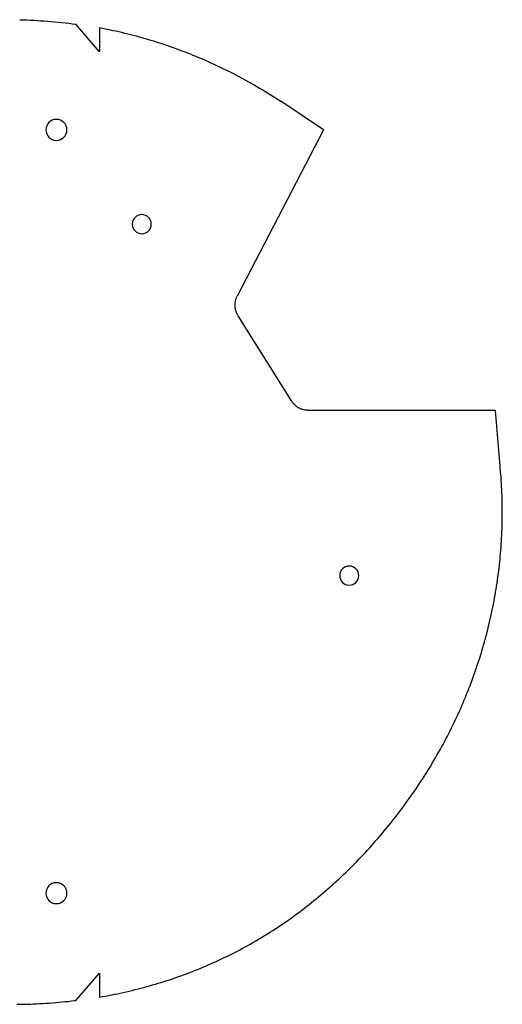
# Model space of a CAD drawing. Header units: millimetres. Extents: x -180 to 2481, y -290 to 1167.
# Drawn here: x 1730.5 to 1831.6, y 20 to 226.4 of the extents above; entities that cross this region are included whole.
import ezdxf

# ---------------------------------------------------------------- set-up
doc = ezdxf.new("R2010")
doc.units = ezdxf.units.MM

# ---------------------------------------------------------------- blocks, each defined once
blk = doc.blocks.new('Cargo Logo')
at = {"color": 7, "ltscale": 0.017178}
blk.add_line((-17.26589, 1.513967), (-16.57885, 1.504702), dxfattribs=at)
at = {"color": 7, "ltscale": 0.017129}
blk.add_line((-16.57885, 1.504702), (-15.89383, 1.491462), dxfattribs=at)
at = {"color": 7, "ltscale": 0.017081}
blk.add_line((-15.89383, 1.491462), (-15.210825, 1.474258), dxfattribs=at)
at = {"color": 7, "ltscale": 0.017033}
blk.add_line((-15.210825, 1.474258), (-14.529834, 1.453102), dxfattribs=at)
at = {"color": 7, "ltscale": 0.016986}
blk.add_line((-14.529834, 1.453102), (-13.850853, 1.428004), dxfattribs=at)
at = {"color": 7, "ltscale": 0.01694}
blk.add_line((-13.850853, 1.428004), (-13.17388, 1.398976), dxfattribs=at)
at = {"color": 7, "ltscale": 0.016894}
blk.add_line((-13.17388, 1.398976), (-12.498911, 1.366028), dxfattribs=at)
at = {"color": 7, "ltscale": 0.016849}
blk.add_line((-12.498911, 1.366028), (-11.825944, 1.329172), dxfattribs=at)
at = {"color": 7, "ltscale": 0.016805}
blk.add_line((-11.825944, 1.329172), (-11.154974, 1.288417), dxfattribs=at)
at = {"color": 7, "ltscale": 0.016762}
blk.add_line((-11.154974, 1.288417), (-10.485999, 1.243775), dxfattribs=at)
at = {"color": 7, "ltscale": 0.016719}
blk.add_line((-10.485999, 1.243775), (-9.819016, 1.195254), dxfattribs=at)
at = {"color": 7, "ltscale": 0.016676}
blk.add_line((-9.819016, 1.195254), (-9.154021, 1.142867), dxfattribs=at)
at = {"color": 7, "ltscale": 0.016635}
blk.add_line((-9.154021, 1.142867), (-8.491011, 1.086621), dxfattribs=at)
at = {"color": 7, "ltscale": 0.016594}
blk.add_line((-8.491011, 1.086621), (-7.829982, 1.026527), dxfattribs=at)
at = {"color": 7, "ltscale": 0.016554}
blk.add_line((-7.829982, 1.026527), (-7.170931, 0.962595), dxfattribs=at)
at = {"color": 7, "ltscale": 0.016514}
blk.add_line((-7.170931, 0.962595), (-6.513855, 0.894835), dxfattribs=at)
at = {"color": 7, "ltscale": 0.016475}
blk.add_line((-6.513855, 0.894835), (-5.858749, 0.823254), dxfattribs=at)
at = {"color": 7, "ltscale": 0.016437}
blk.add_line((-5.858749, 0.823254), (-5.205611, 0.747863), dxfattribs=at)
at = {"color": 7, "ltscale": 0.006478}
blk.add_line((-5.205611, 0.747863), (-4.948316, 0.717055), dxfattribs=at)
at = {"color": 7, "ltscale": 0.189028}
blk.add_line((-4.948316, 0.717055), (0, -5), dxfattribs=at)
at = {"color": 7, "ltscale": 0.125}
for p, q in [((0, -5), (0.000002, 0.000009)), ((0, -203.132942), (0, -198.132942))]:
    blk.add_line(p, q, dxfattribs=at)
at = {"color": 7, "ltscale": 0.015658}
blk.add_line((0.000002, 0.000009), (0.617231, -0.106394), dxfattribs=at)
at = {"color": 7, "ltscale": 0.016089}
blk.add_line((0.617231, -0.106394), (1.250763, -0.21961), dxfattribs=at)
at = {"color": 7, "ltscale": 0.016059}
blk.add_line((1.250763, -0.21961), (1.882375, -0.336547), dxfattribs=at)
at = {"color": 7, "ltscale": 0.016029}
blk.add_line((1.882375, -0.336547), (2.512062, -0.457198), dxfattribs=at)
at = {"color": 7, "ltscale": 0.015999}
blk.add_line((2.512062, -0.457198), (3.13983, -0.581554), dxfattribs=at)
at = {"color": 7, "ltscale": 0.01597}
blk.add_line((3.13983, -0.581554), (3.76568, -0.70961), dxfattribs=at)
at = {"color": 7, "ltscale": 0.015942}
blk.add_line((3.76568, -0.70961), (4.389616, -0.841358), dxfattribs=at)
at = {"color": 7, "ltscale": 0.015915}
blk.add_line((4.389616, -0.841358), (5.011642, -0.976792), dxfattribs=at)
at = {"color": 7, "ltscale": 0.015888}
blk.add_line((5.011642, -0.976792), (5.631761, -1.115906), dxfattribs=at)
at = {"color": 7, "ltscale": 0.015862}
for p, q in [((5.631761, -1.115906), (6.249975, -1.258693)), ((83.304973, -86.745267), (83.396646, -87.3731)), ((84.39273, -100.000688), (84.400632, -100.635131))]:
    blk.add_line(p, q, dxfattribs=at)
at = {"color": 7, "ltscale": 0.015837}
for p, q in [((6.249975, -1.258693), (6.866289, -1.405147)), ((83.986505, -92.408828), (84.042297, -93.039832)), ((84.141919, -94.302798), (84.185748, -94.934746))]:
    blk.add_line(p, q, dxfattribs=at)
at = {"color": 7, "ltscale": 0.015812}
blk.add_line((6.866289, -1.405147), (7.480706, -1.555264), dxfattribs=at)
at = {"color": 7, "ltscale": 0.015788}
for p, q in [((7.480706, -1.555264), (8.093228, -1.709036)), ((5.942358, -201.853995), (5.328769, -202.003495))]:
    blk.add_line(p, q, dxfattribs=at)
at = {"color": 7, "ltscale": 0.015765}
blk.add_line((8.093228, -1.709036), (8.703859, -1.866458), dxfattribs=at)
at = {"color": 7, "ltscale": 0.015742}
blk.add_line((8.703859, -1.866458), (9.312603, -2.027526), dxfattribs=at)
at = {"color": 7, "ltscale": 0.01572}
blk.add_line((9.312603, -2.027526), (9.919462, -2.192233), dxfattribs=at)
at = {"color": 7, "ltscale": 0.015699}
blk.add_line((9.919462, -2.192233), (10.52444, -2.360576), dxfattribs=at)
at = {"color": 7, "ltscale": 0.015678}
blk.add_line((10.52444, -2.360576), (11.127539, -2.532549), dxfattribs=at)
at = {"color": 7, "ltscale": 0.015659}
blk.add_line((11.127539, -2.532549), (11.728764, -2.708147), dxfattribs=at)
at = {"color": 7, "ltscale": 0.015639}
blk.add_line((11.728764, -2.708147), (12.328118, -2.887367), dxfattribs=at)
at = {"color": 7, "ltscale": 0.015621}
blk.add_line((12.328118, -2.887367), (12.925602, -3.070204), dxfattribs=at)
at = {"color": 7, "ltscale": 0.015603}
blk.add_line((12.925602, -3.070204), (13.521221, -3.256654), dxfattribs=at)
at = {"color": 7, "ltscale": 0.015586}
blk.add_line((13.521221, -3.256654), (14.114978, -3.446714), dxfattribs=at)
at = {"color": 7, "ltscale": 0.015569}
blk.add_line((14.114978, -3.446714), (14.706876, -3.640378), dxfattribs=at)
at = {"color": 7, "ltscale": 0.015554}
blk.add_line((14.706876, -3.640378), (15.296917, -3.837645), dxfattribs=at)
at = {"color": 7, "ltscale": 0.015538}
blk.add_line((15.296917, -3.837645), (15.885104, -4.038511), dxfattribs=at)
at = {"color": 7, "ltscale": 0.015524}
blk.add_line((15.885104, -4.038511), (16.471442, -4.242972), dxfattribs=at)
at = {"color": 7, "ltscale": 0.01551}
blk.add_line((16.471442, -4.242972), (17.055932, -4.451026), dxfattribs=at)
at = {"color": 7, "ltscale": 0.015497}
blk.add_line((17.055932, -4.451026), (17.638577, -4.662669), dxfattribs=at)
at = {"color": 7, "ltscale": 0.015485}
blk.add_line((17.638577, -4.662669), (18.21938, -4.8779), dxfattribs=at)
at = {"color": 7, "ltscale": 0.015473}
blk.add_line((18.21938, -4.8779), (18.798344, -5.096715), dxfattribs=at)
at = {"color": 7, "ltscale": 0.015462}
blk.add_line((18.798344, -5.096715), (19.375472, -5.319114), dxfattribs=at)
at = {"color": 7, "ltscale": 0.015452}
blk.add_line((19.375472, -5.319114), (19.950766, -5.545092), dxfattribs=at)
at = {"color": 7, "ltscale": 0.015443}
blk.add_line((19.950766, -5.545092), (20.524229, -5.77465), dxfattribs=at)
at = {"color": 7, "ltscale": 0.015434}
blk.add_line((20.524229, -5.77465), (21.095864, -6.007785), dxfattribs=at)
at = {"color": 7, "ltscale": 0.015425}
blk.add_line((21.095864, -6.007785), (21.665672, -6.244495), dxfattribs=at)
at = {"color": 7, "ltscale": 0.015418}
blk.add_line((21.665672, -6.244495), (22.233657, -6.484779), dxfattribs=at)
at = {"color": 7, "ltscale": 0.015411}
blk.add_line((22.233657, -6.484779), (22.799821, -6.728636), dxfattribs=at)
at = {"color": 7, "ltscale": 0.015405}
blk.add_line((22.799821, -6.728636), (23.364165, -6.976066), dxfattribs=at)
at = {"color": 7, "ltscale": 0.0154}
blk.add_line((23.364165, -6.976066), (23.926693, -7.227067), dxfattribs=at)
at = {"color": 7, "ltscale": 0.015395}
blk.add_line((23.926693, -7.227067), (24.487407, -7.481638), dxfattribs=at)
at = {"color": 7, "ltscale": 0.015391}
blk.add_line((24.487407, -7.481638), (25.046307, -7.73978), dxfattribs=at)
at = {"color": 7, "ltscale": 0.015388}
blk.add_line((25.046307, -7.73978), (25.603398, -8.001492), dxfattribs=at)
at = {"color": 7, "ltscale": 0.015385}
blk.add_line((25.603398, -8.001492), (26.15868, -8.266773), dxfattribs=at)
at = {"color": 7, "ltscale": 0.015383}
blk.add_line((26.15868, -8.266773), (26.712155, -8.535625), dxfattribs=at)
at = {"color": 7, "ltscale": 0.015382}
for p, q in [((26.712155, -8.535625), (27.263826, -8.808047)), ((28.361759, -9.363604), (28.908025, -9.646741))]:
    blk.add_line(p, q, dxfattribs=at)
at = {"color": 7, "ltscale": 0.015381}
for p, q in [((27.263826, -8.808047), (27.813693, -9.08404)), ((27.813693, -9.08404), (28.361759, -9.363604))]:
    blk.add_line(p, q, dxfattribs=at)
at = {"color": 7, "ltscale": 0.015384}
blk.add_line((28.908025, -9.646741), (29.452492, -9.93345), dxfattribs=at)
at = {"color": 7, "ltscale": 0.015386}
blk.add_line((29.452492, -9.93345), (29.995162, -10.223734), dxfattribs=at)
at = {"color": 7, "ltscale": 0.015389}
blk.add_line((29.995162, -10.223734), (30.536037, -10.517593), dxfattribs=at)
at = {"color": 7, "ltscale": 0.015392}
blk.add_line((30.536037, -10.517593), (31.075116, -10.81503), dxfattribs=at)
at = {"color": 7, "ltscale": 0.015397}
blk.add_line((31.075116, -10.81503), (31.612402, -11.116044), dxfattribs=at)
at = {"color": 7, "ltscale": 0.015402}
blk.add_line((31.612402, -11.116044), (32.147896, -11.42064), dxfattribs=at)
at = {"color": 7, "ltscale": 0.015407}
blk.add_line((32.147896, -11.42064), (32.681597, -11.728817), dxfattribs=at)
at = {"color": 7, "ltscale": 0.015414}
blk.add_line((32.681597, -11.728817), (33.213508, -12.04058), dxfattribs=at)
at = {"color": 7, "ltscale": 0.015421}
blk.add_line((33.213508, -12.04058), (33.743628, -12.355929), dxfattribs=at)
at = {"color": 7, "ltscale": 0.015428}
blk.add_line((33.743628, -12.355929), (34.271959, -12.674867), dxfattribs=at)
at = {"color": 7, "ltscale": 0.015437}
blk.add_line((34.271959, -12.674867), (34.7985, -12.997397), dxfattribs=at)
at = {"color": 7, "ltscale": 0.015446}
for p, q in [((34.7985, -12.997397), (35.323252, -13.323521)), ((16.077048, -198.760699), (15.496221, -198.97132))]:
    blk.add_line(p, q, dxfattribs=at)
at = {"color": 7, "ltscale": 0.015456}
blk.add_line((35.323252, -13.323521), (35.846216, -13.653243), dxfattribs=at)
at = {"color": 7, "ltscale": 0.015466}
blk.add_line((35.846216, -13.653243), (36.367392, -13.986566), dxfattribs=at)
at = {"color": 7, "ltscale": 0.015477}
blk.add_line((36.367392, -13.986566), (36.886778, -14.323492), dxfattribs=at)
at = {"color": 7, "ltscale": 0.015489}
blk.add_line((36.886778, -14.323492), (37.404377, -14.664025), dxfattribs=at)
at = {"color": 7, "ltscale": 0.015502}
blk.add_line((37.404377, -14.664025), (37.920186, -15.008169), dxfattribs=at)
at = {"color": 7, "ltscale": 0.015515}
blk.add_line((37.920186, -15.008169), (38.434207, -15.355927), dxfattribs=at)
at = {"color": 7, "ltscale": 0.015529}
blk.add_line((38.434207, -15.355927), (38.946438, -15.707304), dxfattribs=at)
at = {"color": 7, "ltscale": 0.015544}
for p, q in [((38.946438, -15.707304), (39.456879, -16.062302)), ((12.563558, -199.970873), (11.971286, -200.160055))]:
    blk.add_line(p, q, dxfattribs=at)
at = {"color": 7, "ltscale": 0.015559}
blk.add_line((39.456879, -16.062302), (39.96553, -16.420927), dxfattribs=at)
at = {"color": 7, "ltscale": 0.015575}
blk.add_line((39.96553, -16.420927), (40.472389, -16.783181), dxfattribs=at)
at = {"color": 7, "ltscale": 0.015592}
blk.add_line((40.472389, -16.783181), (40.977456, -17.149071), dxfattribs=at)
at = {"color": 7, "ltscale": 0.015609}
blk.add_line((40.977456, -17.149071), (41.480729, -17.518599), dxfattribs=at)
at = {"color": 7, "ltscale": 0.015627}
blk.add_line((41.480729, -17.518599), (41.982207, -17.891772), dxfattribs=at)
at = {"color": 7, "ltscale": 0.015646}
blk.add_line((41.982207, -17.891772), (42.48189, -18.268593), dxfattribs=at)
at = {"color": 7, "ltscale": 0.015665}
blk.add_line((42.48189, -18.268593), (42.979775, -18.649067), dxfattribs=at)
at = {"color": 7, "ltscale": 0.015686}
blk.add_line((42.979775, -18.649067), (43.475862, -19.033201), dxfattribs=at)
at = {"color": 7, "ltscale": 0.015706}
blk.add_line((43.475862, -19.033201), (43.970148, -19.420997), dxfattribs=at)
at = {"color": 7, "ltscale": 0.015728}
blk.add_line((43.970148, -19.420997), (44.462632, -19.812463), dxfattribs=at)
at = {"color": 7, "ltscale": 0.01575}
blk.add_line((44.462632, -19.812463), (44.953311, -20.207603), dxfattribs=at)
at = {"color": 7, "ltscale": 0.015773}
blk.add_line((44.953311, -20.207603), (45.442184, -20.606423), dxfattribs=at)
at = {"color": 7, "ltscale": 0.015796}
blk.add_line((45.442184, -20.606423), (45.929248, -21.008928), dxfattribs=at)
at = {"color": 7, "ltscale": 0.015821}
blk.add_line((45.929248, -21.008928), (46.414502, -21.415125), dxfattribs=at)
at = {"color": 7, "ltscale": 0.015845}
blk.add_line((46.414502, -21.415125), (46.897941, -21.825018), dxfattribs=at)
at = {"color": 7, "ltscale": 0.015871}
blk.add_line((46.897941, -21.825018), (47.379565, -22.238615), dxfattribs=at)
at = {"color": 7, "ltscale": 0.015897}
blk.add_line((47.379565, -22.238615), (47.85937, -22.655921), dxfattribs=at)
at = {"color": 7, "ltscale": 0.015924}
blk.add_line((47.85937, -22.655921), (48.337353, -23.076942), dxfattribs=at)
at = {"color": 7, "ltscale": 0.015952}
blk.add_line((48.337353, -23.076942), (48.813512, -23.501685), dxfattribs=at)
at = {"color": 7, "ltscale": 0.01598}
blk.add_line((48.813512, -23.501685), (49.287842, -23.930155), dxfattribs=at)
at = {"color": 7, "ltscale": 0.016009}
blk.add_line((49.287842, -23.930155), (49.760341, -24.362361), dxfattribs=at)
at = {"color": 7, "ltscale": 0.016039}
blk.add_line((49.760341, -24.362361), (50.231006, -24.798307), dxfattribs=at)
at = {"color": 7, "ltscale": 0.016069}
for p, q in [((50.231006, -24.798307), (50.699832, -25.238001)), ((79.364105, -70.097023), (79.561821, -70.708632))]:
    blk.add_line(p, q, dxfattribs=at)
at = {"color": 7, "ltscale": 0.0161}
blk.add_line((50.699832, -25.238001), (51.166815, -25.681449), dxfattribs=at)
at = {"color": 7, "ltscale": 0.016131}
blk.add_line((51.166815, -25.681449), (51.631953, -26.128659), dxfattribs=at)
at = {"color": 7, "ltscale": 0.016164}
blk.add_line((51.631953, -26.128659), (52.095241, -26.579637), dxfattribs=at)
at = {"color": 7, "ltscale": 0.016196}
blk.add_line((52.095241, -26.579637), (52.556674, -27.03439), dxfattribs=at)
at = {"color": 7, "ltscale": 0.01623}
blk.add_line((52.556674, -27.03439), (53.016249, -27.492926), dxfattribs=at)
at = {"color": 7, "ltscale": 0.016264}
blk.add_line((53.016249, -27.492926), (53.47396, -27.955251), dxfattribs=at)
at = {"color": 7, "ltscale": 0.016299}
blk.add_line((53.47396, -27.955251), (53.929804, -28.421373), dxfattribs=at)
at = {"color": 7, "ltscale": 0.016335}
blk.add_line((53.929804, -28.421373), (54.383775, -28.891299), dxfattribs=at)
at = {"color": 7, "ltscale": 0.016371}
blk.add_line((54.383775, -28.891299), (54.835869, -29.365037), dxfattribs=at)
at = {"color": 7, "ltscale": 0.016408}
blk.add_line((54.835869, -29.365037), (55.28608, -29.842594), dxfattribs=at)
at = {"color": 7, "ltscale": 0.016445}
blk.add_line((55.28608, -29.842594), (55.734404, -30.323978), dxfattribs=at)
at = {"color": 7, "ltscale": 0.016484}
blk.add_line((55.734404, -30.323978), (56.180834, -30.809195), dxfattribs=at)
at = {"color": 7, "ltscale": 0.016522}
blk.add_line((56.180834, -30.809195), (56.625366, -31.298255), dxfattribs=at)
at = {"color": 7, "ltscale": 0.016562}
blk.add_line((56.625366, -31.298255), (57.067994, -31.791164), dxfattribs=at)
at = {"color": 7, "ltscale": 0.016602}
blk.add_line((57.067994, -31.791164), (57.508711, -32.28793), dxfattribs=at)
at = {"color": 7, "ltscale": 0.016643}
blk.add_line((57.508711, -32.28793), (57.947512, -32.788561), dxfattribs=at)
at = {"color": 7, "ltscale": 0.016684}
blk.add_line((57.947512, -32.788561), (58.384392, -33.293066), dxfattribs=at)
at = {"color": 7, "ltscale": 0.016726}
blk.add_line((58.384392, -33.293066), (58.819342, -33.801451), dxfattribs=at)
at = {"color": 7, "ltscale": 0.016769}
blk.add_line((58.819342, -33.801451), (59.252358, -34.313725), dxfattribs=at)
at = {"color": 7, "ltscale": 0.016813}
for p, q in [((59.252358, -34.313725), (59.683433, -34.829896)), ((83.930769, -111.364007), (83.865969, -112.033407))]:
    blk.add_line(p, q, dxfattribs=at)
at = {"color": 7, "ltscale": 0.016857}
blk.add_line((59.683433, -34.829896), (60.112559, -35.349972), dxfattribs=at)
at = {"color": 7, "ltscale": 0.016901}
blk.add_line((60.112559, -35.349972), (60.539731, -35.873961), dxfattribs=at)
at = {"color": 7, "ltscale": 0.016946}
blk.add_line((60.539731, -35.873961), (60.964941, -36.40187), dxfattribs=at)
at = {"color": 7, "ltscale": 0.016992}
blk.add_line((60.964941, -36.40187), (61.388181, -36.933709), dxfattribs=at)
at = {"color": 7, "ltscale": 0.017039}
blk.add_line((61.388181, -36.933709), (61.809445, -37.469486), dxfattribs=at)
at = {"color": 7, "ltscale": 0.017086}
blk.add_line((61.809445, -37.469486), (62.228726, -38.009207), dxfattribs=at)
at = {"color": 7, "ltscale": 0.017134}
blk.add_line((62.228726, -38.009207), (62.646015, -38.552883), dxfattribs=at)
at = {"color": 7, "ltscale": 0.017182}
blk.add_line((62.646015, -38.552883), (63.061305, -39.10052), dxfattribs=at)
at = {"color": 7, "ltscale": 0.017231}
blk.add_line((63.061305, -39.10052), (63.474588, -39.652128), dxfattribs=at)
at = {"color": 7, "ltscale": 0.017281}
blk.add_line((63.474588, -39.652128), (63.885855, -40.207714), dxfattribs=at)
at = {"color": 7, "ltscale": 0.017331}
blk.add_line((63.885855, -40.207714), (64.2951, -40.767286), dxfattribs=at)
at = {"color": 7, "ltscale": 0.017382}
blk.add_line((64.2951, -40.767286), (64.702313, -41.330854), dxfattribs=at)
at = {"color": 7, "ltscale": 0.017247}
blk.add_line((64.702313, -41.330854), (65.103154, -41.892319), dxfattribs=at)
at = {"color": 7, "ltscale": 0.014604}
blk.add_line((65.103173, -41.892305), (65.439992, -42.369599), dxfattribs=at)
at = {"color": 7, "ltscale": 0.016577}
blk.add_line((65.439992, -42.369599), (65.819225, -42.913518), dxfattribs=at)
at = {"color": 7, "ltscale": 0.016553}
blk.add_line((65.819225, -42.913518), (66.194634, -43.458949), dxfattribs=at)
at = {"color": 7, "ltscale": 0.01653}
blk.add_line((66.194634, -43.458949), (66.566214, -44.005872), dxfattribs=at)
at = {"color": 7, "ltscale": 0.016507}
blk.add_line((66.566214, -44.005872), (66.933966, -44.554281), dxfattribs=at)
at = {"color": 7, "ltscale": 0.016485}
blk.add_line((66.933966, -44.554281), (67.297895, -45.104171), dxfattribs=at)
at = {"color": 7, "ltscale": 0.016464}
blk.add_line((67.297895, -45.104171), (67.658003, -45.655539), dxfattribs=at)
at = {"color": 7, "ltscale": 0.016443}
blk.add_line((67.658003, -45.655539), (68.014294, -46.208379), dxfattribs=at)
at = {"color": 7, "ltscale": 0.016422}
blk.add_line((68.014294, -46.208379), (68.366772, -46.762686), dxfattribs=at)
at = {"color": 7, "ltscale": 0.016402}
blk.add_line((68.366772, -46.762686), (68.715438, -47.318457), dxfattribs=at)
at = {"color": 7, "ltscale": 0.016383}
blk.add_line((68.715438, -47.318457), (69.060297, -47.875686), dxfattribs=at)
at = {"color": 7, "ltscale": 0.016364}
blk.add_line((69.060297, -47.875686), (69.401351, -48.43437), dxfattribs=at)
at = {"color": 7, "ltscale": 0.016346}
blk.add_line((69.401351, -48.43437), (69.738604, -48.994505), dxfattribs=at)
at = {"color": 7, "ltscale": 0.016328}
blk.add_line((69.738604, -48.994505), (70.072057, -49.556085), dxfattribs=at)
at = {"color": 7, "ltscale": 0.016311}
blk.add_line((70.072057, -49.556085), (70.401714, -50.119108), dxfattribs=at)
at = {"color": 7, "ltscale": 0.016294}
blk.add_line((70.401714, -50.119108), (70.727577, -50.68357), dxfattribs=at)
at = {"color": 7, "ltscale": 0.016278}
blk.add_line((70.727577, -50.68357), (71.049648, -51.249466), dxfattribs=at)
at = {"color": 7, "ltscale": 0.016263}
blk.add_line((71.049648, -51.249466), (71.367931, -51.816793), dxfattribs=at)
at = {"color": 7, "ltscale": 0.016248}
blk.add_line((71.367931, -51.816793), (71.682428, -52.385547), dxfattribs=at)
at = {"color": 7, "ltscale": 0.016234}
blk.add_line((71.682428, -52.385547), (71.99314, -52.955725), dxfattribs=at)
at = {"color": 7, "ltscale": 0.01622}
blk.add_line((71.99314, -52.955725), (72.30007, -53.527323), dxfattribs=at)
at = {"color": 7, "ltscale": 0.016207}
blk.add_line((72.30007, -53.527323), (72.60322, -54.100338), dxfattribs=at)
at = {"color": 7, "ltscale": 0.016194}
blk.add_line((72.60322, -54.100338), (72.902592, -54.674767), dxfattribs=at)
at = {"color": 7, "ltscale": 0.016182}
blk.add_line((72.902592, -54.674767), (73.198188, -55.250606), dxfattribs=at)
at = {"color": 7, "ltscale": 0.01617}
blk.add_line((73.198188, -55.250606), (73.490009, -55.827852), dxfattribs=at)
at = {"color": 7, "ltscale": 0.01616}
blk.add_line((73.490009, -55.827852), (73.778058, -56.406502), dxfattribs=at)
at = {"color": 7, "ltscale": 0.016149}
blk.add_line((73.778058, -56.406502), (74.062336, -56.986554), dxfattribs=at)
at = {"color": 7, "ltscale": 0.016139}
blk.add_line((74.062336, -56.986554), (74.342844, -57.568003), dxfattribs=at)
at = {"color": 7, "ltscale": 0.01613}
blk.add_line((74.342844, -57.568003), (74.619583, -58.150849), dxfattribs=at)
at = {"color": 7, "ltscale": 0.016122}
blk.add_line((74.619583, -58.150849), (74.892556, -58.735087), dxfattribs=at)
at = {"color": 7, "ltscale": 0.016114}
blk.add_line((74.892556, -58.735087), (75.161762, -59.320715), dxfattribs=at)
at = {"color": 7, "ltscale": 0.016106}
blk.add_line((75.161762, -59.320715), (75.427204, -59.90773), dxfattribs=at)
at = {"color": 7, "ltscale": 0.016099}
blk.add_line((75.427204, -59.90773), (75.688881, -60.49613), dxfattribs=at)
at = {"color": 7, "ltscale": 0.016093}
blk.add_line((75.688881, -60.49613), (75.946795, -61.085913), dxfattribs=at)
at = {"color": 7, "ltscale": 0.016087}
blk.add_line((75.946795, -61.085913), (76.200947, -61.677075), dxfattribs=at)
at = {"color": 7, "ltscale": 0.016082}
blk.add_line((76.200947, -61.677075), (76.451336, -62.269615), dxfattribs=at)
at = {"color": 7, "ltscale": 0.016077}
for p, q in [((76.451336, -62.269615), (76.697964, -62.863531)), ((79.755768, -71.32159), (79.945947, -71.935894))]:
    blk.add_line(p, q, dxfattribs=at)
at = {"color": 7, "ltscale": 0.016073}
for p, q in [((76.697964, -62.863531), (76.940831, -63.458819)), ((79.561821, -70.708632), (79.755768, -71.32159))]:
    blk.add_line(p, q, dxfattribs=at)
at = {"color": 7, "ltscale": 0.01607}
blk.add_line((76.940831, -63.458819), (77.179937, -64.055478), dxfattribs=at)
at = {"color": 7, "ltscale": 0.016067}
blk.add_line((77.179937, -64.055478), (77.415282, -64.653506), dxfattribs=at)
at = {"color": 7, "ltscale": 0.016064}
for p, q in [((77.415282, -64.653506), (77.646866, -65.2529)), ((78.957376, -68.877857), (79.162623, -69.486764))]:
    blk.add_line(p, q, dxfattribs=at)
at = {"color": 7, "ltscale": 0.016063}
for p, q in [((77.646866, -65.2529), (77.874689, -65.853659)), ((78.748364, -68.270303), (78.957376, -68.877857))]:
    blk.add_line(p, q, dxfattribs=at)
at = {"color": 7, "ltscale": 0.016061}
for p, q in [((77.874689, -65.853659), (78.098751, -66.455781)), ((78.098751, -66.455781), (78.319051, -67.059264)), ((78.319051, -67.059264), (78.535589, -67.664105)), ((78.535589, -67.664105), (78.748364, -68.270303))]:
    blk.add_line(p, q, dxfattribs=at)
at = {"color": 7, "ltscale": 0.016066}
blk.add_line((79.162623, -69.486764), (79.364105, -70.097023), dxfattribs=at)
at = {"color": 7, "ltscale": 0.016081}
blk.add_line((79.945947, -71.935894), (80.132355, -72.551544), dxfattribs=at)
at = {"color": 7, "ltscale": 0.016086}
blk.add_line((80.132355, -72.551544), (80.314991, -73.168538), dxfattribs=at)
at = {"color": 7, "ltscale": 0.016092}
blk.add_line((80.314991, -73.168538), (80.493853, -73.786874), dxfattribs=at)
at = {"color": 7, "ltscale": 0.016098}
blk.add_line((80.493853, -73.786874), (80.668939, -74.406551), dxfattribs=at)
at = {"color": 7, "ltscale": 0.014331}
blk.add_line((80.668939, -74.406551), (80.82157, -74.959107), dxfattribs=at)
at = {"color": 7, "ltscale": 0.014432}
blk.add_line((80.82157, -74.959107), (80.972178, -75.51641), dxfattribs=at)
at = {"color": 7, "ltscale": 0.016028}
blk.add_line((80.972178, -75.51641), (81.135764, -76.136298), dxfattribs=at)
at = {"color": 7, "ltscale": 0.016015}
blk.add_line((81.135764, -76.136298), (81.295346, -76.756694), dxfattribs=at)
at = {"color": 7, "ltscale": 0.016002}
for p, q in [((81.295346, -76.756694), (81.450923, -77.377582)), ((84.038642, -110.177718), (83.982389, -110.815327))]:
    blk.add_line(p, q, dxfattribs=at)
at = {"color": 7, "ltscale": 0.01599}
for p, q in [((81.450923, -77.377582), (81.602499, -77.998956)), ((84.09087, -109.540257), (84.038642, -110.177718))]:
    blk.add_line(p, q, dxfattribs=at)
at = {"color": 7, "ltscale": 0.015978}
for p, q in [((81.602499, -77.998956), (81.750073, -78.620807)), ((84.139075, -108.902952), (84.09087, -109.540257))]:
    blk.add_line(p, q, dxfattribs=at)
at = {"color": 7, "ltscale": 0.015967}
for p, q in [((81.750073, -78.620807), (81.893647, -79.243129)), ((84.18326, -108.26581), (84.139075, -108.902952))]:
    blk.add_line(p, q, dxfattribs=at)
at = {"color": 7, "ltscale": 0.015956}
for p, q in [((81.893647, -79.243129), (82.033223, -79.865916)), ((84.223427, -107.628836), (84.18326, -108.26581))]:
    blk.add_line(p, q, dxfattribs=at)
at = {"color": 7, "ltscale": 0.015946}
for p, q in [((82.033223, -79.865916), (82.168801, -80.489159)), ((84.259578, -106.992038), (84.223427, -107.628836))]:
    blk.add_line(p, q, dxfattribs=at)
at = {"color": 7, "ltscale": 0.015936}
for p, q in [((82.168801, -80.489159), (82.300384, -81.112854)), ((84.291715, -106.355422), (84.259578, -106.992038))]:
    blk.add_line(p, q, dxfattribs=at)
at = {"color": 7, "ltscale": 0.015926}
for p, q in [((82.300384, -81.112854), (82.427972, -81.736992)), ((84.31984, -105.718995), (84.291715, -106.355422))]:
    blk.add_line(p, q, dxfattribs=at)
at = {"color": 7, "ltscale": 0.015917}
for p, q in [((82.427972, -81.736992), (82.551566, -82.361567)), ((84.343955, -105.082762), (84.31984, -105.718995))]:
    blk.add_line(p, q, dxfattribs=at)
at = {"color": 7, "ltscale": 0.015909}
for p, q in [((82.551566, -82.361567), (82.671167, -82.986572)), ((84.364062, -104.446731), (84.343955, -105.082762))]:
    blk.add_line(p, q, dxfattribs=at)
at = {"color": 7, "ltscale": 0.015901}
for p, q in [((82.671167, -82.986572), (82.786776, -83.612)), ((84.380163, -103.810908), (84.364062, -104.446731))]:
    blk.add_line(p, q, dxfattribs=at)
at = {"color": 7, "ltscale": 0.015893}
for p, q in [((82.786776, -83.612), (82.898395, -84.237846)), ((84.39226, -103.175299), (84.380163, -103.810908))]:
    blk.add_line(p, q, dxfattribs=at)
at = {"color": 7, "ltscale": 0.015886}
for p, q in [((82.898395, -84.237846), (83.006023, -84.864102)), ((84.400353, -102.53991), (84.39226, -103.175299))]:
    blk.add_line(p, q, dxfattribs=at)
at = {"color": 7, "ltscale": 0.015879}
for p, q in [((83.006023, -84.864102), (83.109661, -85.490762)), ((84.404446, -101.904748), (84.400353, -102.53991))]:
    blk.add_line(p, q, dxfattribs=at)
at = {"color": 7, "ltscale": 0.015873}
for p, q in [((83.109661, -85.490762), (83.209311, -86.117819)), ((84.404538, -101.26982), (84.404446, -101.904748))]:
    blk.add_line(p, q, dxfattribs=at)
at = {"color": 7, "ltscale": 0.015867}
blk.add_line((83.209311, -86.117819), (83.304973, -86.745267), dxfattribs=at)
at = {"color": 7, "ltscale": 0.015858}
for p, q in [((83.396646, -87.3731), (83.484332, -88.00131)), ((84.380831, -99.366497), (84.39273, -100.000688))]:
    blk.add_line(p, q, dxfattribs=at)
at = {"color": 7, "ltscale": 0.015853}
for p, q in [((83.484332, -88.00131), (83.568031, -88.629892)), ((84.364938, -98.732565), (84.380831, -99.366497))]:
    blk.add_line(p, q, dxfattribs=at)
at = {"color": 7, "ltscale": 0.015849}
for p, q in [((83.568031, -88.629892), (83.647743, -89.258839)), ((84.345051, -98.098897), (84.364938, -98.732565))]:
    blk.add_line(p, q, dxfattribs=at)
at = {"color": 7, "ltscale": 0.015846}
for p, q in [((83.647743, -89.258839), (83.723469, -89.888144)), ((84.321172, -97.4655), (84.345051, -98.098897))]:
    blk.add_line(p, q, dxfattribs=at)
at = {"color": 7, "ltscale": 0.015843}
for p, q in [((83.723469, -89.888144), (83.795208, -90.517802)), ((84.293302, -96.83238), (84.321172, -97.4655))]:
    blk.add_line(p, q, dxfattribs=at)
at = {"color": 7, "ltscale": 0.015841}
for p, q in [((83.795208, -90.517802), (83.86296, -91.147806)), ((84.26144, -96.199544), (84.293302, -96.83238))]:
    blk.add_line(p, q, dxfattribs=at)
at = {"color": 7, "ltscale": 0.015839}
for p, q in [((83.86296, -91.147806), (83.926726, -91.77815)), ((84.225589, -95.566997), (84.26144, -96.199544))]:
    blk.add_line(p, q, dxfattribs=at)
at = {"color": 7, "ltscale": 0.015838}
for p, q in [((83.926726, -91.77815), (83.986505, -92.408828)), ((84.185748, -94.934746), (84.225589, -95.566997))]:
    blk.add_line(p, q, dxfattribs=at)
at = {"color": 7, "ltscale": 0.015836}
for p, q in [((84.042297, -93.039832), (84.094102, -93.671158)), ((84.094102, -93.671158), (84.141919, -94.302798))]:
    blk.add_line(p, q, dxfattribs=at)
at = {"color": 7, "ltscale": 0.015868}
blk.add_line((84.400632, -100.635131), (84.404538, -101.26982), dxfattribs=at)
at = {"color": 7, "ltscale": 0.013778}
blk.add_line((83.982389, -110.815327), (83.930769, -111.364007), dxfattribs=at)
at = {"color": 7, "ltscale": 0.274546}
blk.add_line((83.865969, -112.033407), (82.949269, -122.976907), dxfattribs=at)
at = {"color": 7, "ltscale": 0.003177}
for p, q in [((41.278617, -123.816441), (41.178868, -123.895178)), ((28.484691, -144.283244), (28.462518, -144.408377))]:
    blk.add_line(p, q, dxfattribs=at)
at = {"color": 7, "ltscale": 0.003168}
for p, q in [((41.380505, -123.741094), (41.278617, -123.816441)), ((28.419358, -145.290612), (28.429193, -145.416938))]:
    blk.add_line(p, q, dxfattribs=at)
at = {"color": 7, "ltscale": 0.003161}
blk.add_line((41.484493, -123.669157), (41.380505, -123.741094), dxfattribs=at)
at = {"color": 7, "ltscale": 0.003156}
blk.add_line((41.590542, -123.600648), (41.484493, -123.669157), dxfattribs=at)
at = {"color": 7, "ltscale": 0.003154}
for p, q in [((41.698615, -123.53559), (41.590542, -123.600648)), ((41.920684, -123.415911), (41.808675, -123.474003))]:
    blk.add_line(p, q, dxfattribs=at)
at = {"color": 7, "ltscale": 0.003153}
blk.add_line((41.808675, -123.474003), (41.698615, -123.53559), dxfattribs=at)
at = {"color": 7, "ltscale": 0.003158}
blk.add_line((42.034608, -123.361337), (41.920684, -123.415911), dxfattribs=at)
at = {"color": 7, "ltscale": 0.003164}
blk.add_line((42.150411, -123.310309), (42.034608, -123.361337), dxfattribs=at)
at = {"color": 7, "ltscale": 0.003171}
blk.add_line((42.268057, -123.262851), (42.150411, -123.310309), dxfattribs=at)
at = {"color": 7, "ltscale": 0.003181}
blk.add_line((42.387509, -123.218994), (42.268057, -123.262851), dxfattribs=at)
at = {"color": 7, "ltscale": 0.003193}
blk.add_line((42.508732, -123.178765), (42.387509, -123.218994), dxfattribs=at)
at = {"color": 7, "ltscale": 0.003207}
blk.add_line((42.631688, -123.142198), (42.508732, -123.178765), dxfattribs=at)
at = {"color": 7, "ltscale": 0.003223}
for p, q in [((42.75634, -123.109323), (42.631688, -123.142198)), ((28.508608, -145.920931), (28.538502, -146.046337))]:
    blk.add_line(p, q, dxfattribs=at)
at = {"color": 7, "ltscale": 0.003241}
blk.add_line((42.882648, -123.080174), (42.75634, -123.109323), dxfattribs=at)
at = {"color": 7, "ltscale": 0.00326}
blk.add_line((43.010572, -123.054787), (42.882648, -123.080174), dxfattribs=at)
at = {"color": 7, "ltscale": 0.003282}
blk.add_line((43.14007, -123.033197), (43.010572, -123.054787), dxfattribs=at)
at = {"color": 7, "ltscale": 0.003306}
blk.add_line((43.271097, -123.015441), (43.14007, -123.033197), dxfattribs=at)
at = {"color": 7, "ltscale": 0.003331}
blk.add_line((43.403609, -123.001556), (43.271097, -123.015441), dxfattribs=at)
at = {"color": 7, "ltscale": 0.003358}
blk.add_line((43.537557, -122.991581), (43.403609, -123.001556), dxfattribs=at)
at = {"color": 7, "ltscale": 0.003387}
blk.add_line((43.672891, -122.985553), (43.537557, -122.991581), dxfattribs=at)
at = {"color": 7, "ltscale": 0.003435}
blk.add_line((43.810269, -122.983511), (43.672891, -122.985553), dxfattribs=at)
at = {"color": 7}
for p, q in [((82.949269, -122.976907), (43.810269, -122.983511)), ((40.250869, -124.955207), (29.066974, -142.82401)), ((46.978069, -181.798607), (28.860751, -146.911154))]:
    blk.add_line(p, q, dxfattribs=at)
at = {"color": 7, "ltscale": 0.002682}
blk.add_line((40.308815, -124.864942), (40.250869, -124.955207), dxfattribs=at)
at = {"color": 7, "ltscale": 0.003374}
blk.add_line((40.384666, -124.753332), (40.308815, -124.864942), dxfattribs=at)
at = {"color": 7, "ltscale": 0.003346}
blk.add_line((40.463135, -124.644918), (40.384666, -124.753332), dxfattribs=at)
at = {"color": 7, "ltscale": 0.00332}
blk.add_line((40.544167, -124.539722), (40.463135, -124.644918), dxfattribs=at)
at = {"color": 7, "ltscale": 0.003295}
blk.add_line((40.627708, -124.437767), (40.544167, -124.539722), dxfattribs=at)
at = {"color": 7, "ltscale": 0.003273}
blk.add_line((40.713707, -124.339073), (40.627708, -124.437767), dxfattribs=at)
at = {"color": 7, "ltscale": 0.003252}
blk.add_line((40.802114, -124.243659), (40.713707, -124.339073), dxfattribs=at)
at = {"color": 7, "ltscale": 0.003233}
blk.add_line((40.892879, -124.151545), (40.802114, -124.243659), dxfattribs=at)
at = {"color": 7, "ltscale": 0.003216}
blk.add_line((40.985957, -124.062748), (40.892879, -124.151545), dxfattribs=at)
at = {"color": 7, "ltscale": 0.003201}
blk.add_line((41.081301, -123.977286), (40.985957, -124.062748), dxfattribs=at)
at = {"color": 7, "ltscale": 0.003188}
blk.add_line((41.178868, -123.895178), (41.081301, -123.977286), dxfattribs=at)
at = {"color": 7, "ltscale": 0.003169}
blk.add_line((28.462518, -144.408377), (28.444351, -144.533838), dxfattribs=at)
at = {"color": 7, "ltscale": 0.003187}
blk.add_line((28.510873, -144.158492), (28.484691, -144.283244), dxfattribs=at)
at = {"color": 7, "ltscale": 0.003198}
blk.add_line((28.541068, -144.034175), (28.510873, -144.158492), dxfattribs=at)
at = {"color": 7, "ltscale": 0.003212}
blk.add_line((28.57528, -143.910347), (28.541068, -144.034175), dxfattribs=at)
at = {"color": 7, "ltscale": 0.003227}
blk.add_line((28.613514, -143.787067), (28.57528, -143.910347), dxfattribs=at)
at = {"color": 7, "ltscale": 0.003244}
blk.add_line((28.655774, -143.66439), (28.613514, -143.787067), dxfattribs=at)
at = {"color": 7, "ltscale": 0.003262}
blk.add_line((28.702063, -143.542379), (28.655774, -143.66439), dxfattribs=at)
at = {"color": 7, "ltscale": 0.003283}
blk.add_line((28.752386, -143.421093), (28.702063, -143.542379), dxfattribs=at)
at = {"color": 7, "ltscale": 0.003305}
blk.add_line((28.806746, -143.300597), (28.752386, -143.421093), dxfattribs=at)
at = {"color": 7, "ltscale": 0.003328}
blk.add_line((28.865144, -143.180956), (28.806746, -143.300597), dxfattribs=at)
at = {"color": 7, "ltscale": 0.003353}
blk.add_line((28.927582, -143.062237), (28.865144, -143.180956), dxfattribs=at)
at = {"color": 7, "ltscale": 0.00338}
blk.add_line((28.994063, -142.944504), (28.927582, -143.062237), dxfattribs=at)
at = {"color": 7, "ltscale": 0.003521}
blk.add_line((29.066974, -142.82401), (28.994063, -142.944504), dxfattribs=at)
at = {"color": 7, "ltscale": 0.003157}
for p, q in [((28.413858, -144.91167), (28.411693, -145.037928)), ((28.420023, -144.785536), (28.413858, -144.91167))]:
    blk.add_line(p, q, dxfattribs=at)
at = {"color": 7, "ltscale": 0.003159}
for p, q in [((28.411693, -145.037928), (28.413525, -145.164259)), ((28.430187, -144.659575), (28.420023, -144.785536))]:
    blk.add_line(p, q, dxfattribs=at)
at = {"color": 7, "ltscale": 0.003162}
blk.add_line((28.413525, -145.164259), (28.419358, -145.290612), dxfattribs=at)
at = {"color": 7, "ltscale": 0.003175}
blk.add_line((28.429193, -145.416938), (28.443031, -145.543185), dxfattribs=at)
at = {"color": 7, "ltscale": 0.003163}
blk.add_line((28.444351, -144.533838), (28.430187, -144.659575), dxfattribs=at)
at = {"color": 7, "ltscale": 0.003184}
blk.add_line((28.443031, -145.543185), (28.460877, -145.669301), dxfattribs=at)
at = {"color": 7, "ltscale": 0.003195}
blk.add_line((28.460877, -145.669301), (28.482735, -145.795234), dxfattribs=at)
at = {"color": 7, "ltscale": 0.003208}
blk.add_line((28.482735, -145.795234), (28.508608, -145.920931), dxfattribs=at)
at = {"color": 7, "ltscale": 0.003239}
blk.add_line((28.538502, -146.046337), (28.572422, -146.171397), dxfattribs=at)
at = {"color": 7, "ltscale": 0.003258}
blk.add_line((28.572422, -146.171397), (28.610373, -146.296053), dxfattribs=at)
at = {"color": 7, "ltscale": 0.003277}
blk.add_line((28.610373, -146.296053), (28.65236, -146.420246), dxfattribs=at)
at = {"color": 7, "ltscale": 0.003299}
blk.add_line((28.65236, -146.420246), (28.698387, -146.543916), dxfattribs=at)
at = {"color": 7, "ltscale": 0.003322}
blk.add_line((28.698387, -146.543916), (28.748459, -146.667001), dxfattribs=at)
at = {"color": 7, "ltscale": 0.003347}
blk.add_line((28.748459, -146.667001), (28.80258, -146.789435), dxfattribs=at)
at = {"color": 7, "ltscale": 0.003373}
blk.add_line((28.80258, -146.789435), (28.860751, -146.911154), dxfattribs=at)
at = {"color": 7, "ltscale": 0.269605}
blk.add_line((46.978069, -181.798607), (37.990769, -187.759107), dxfattribs=at)
at = {"color": 7, "ltscale": 0.072226}
blk.add_line((19.283069, -197.567607), (16.575869, -198.576407), dxfattribs=at)
at = {"color": 7, "ltscale": 0.003771}
blk.add_line((19.423069, -197.511407), (19.283069, -197.567607), dxfattribs=at)
at = {"color": 7, "ltscale": 0.190193}
blk.add_line((0, -198.132942), (-4.93756, -203.920662), dxfattribs=at)
at = {"color": 7, "ltscale": 0.015563}
blk.add_line((11.971286, -200.160055), (11.377093, -200.345652), dxfattribs=at)
at = {"color": 7, "ltscale": 0.015526}
blk.add_line((13.153912, -199.77811), (12.563558, -199.970873), dxfattribs=at)
at = {"color": 7, "ltscale": 0.015508}
blk.add_line((13.742353, -199.58177), (13.153912, -199.77811), dxfattribs=at)
at = {"color": 7, "ltscale": 0.015492}
blk.add_line((14.328882, -199.381856), (13.742353, -199.58177), dxfattribs=at)
at = {"color": 7, "ltscale": 0.015476}
blk.add_line((14.913504, -199.178372), (14.328882, -199.381856), dxfattribs=at)
at = {"color": 7, "ltscale": 0.01546}
blk.add_line((15.496221, -198.97132), (14.913504, -199.178372), dxfattribs=at)
at = {"color": 7, "ltscale": 0.013294}
blk.add_line((16.575869, -198.576407), (16.077048, -198.760699), dxfattribs=at)
at = {"color": 7, "ltscale": 0.015842}
blk.add_line((4.713221, -202.149357), (4.095711, -202.291574), dxfattribs=at)
at = {"color": 7, "ltscale": 0.015815}
blk.add_line((5.328769, -202.003495), (4.713221, -202.149357), dxfattribs=at)
at = {"color": 7, "ltscale": 0.015763}
blk.add_line((6.553992, -201.700862), (5.942358, -201.853995), dxfattribs=at)
at = {"color": 7, "ltscale": 0.015738}
blk.add_line((7.163674, -201.544101), (6.553992, -201.700862), dxfattribs=at)
at = {"color": 7, "ltscale": 0.015714}
blk.add_line((7.771408, -201.383719), (7.163674, -201.544101), dxfattribs=at)
at = {"color": 7, "ltscale": 0.01569}
blk.add_line((8.377197, -201.219721), (7.771408, -201.383719), dxfattribs=at)
at = {"color": 7, "ltscale": 0.015667}
blk.add_line((8.981045, -201.052111), (8.377197, -201.219721), dxfattribs=at)
at = {"color": 7, "ltscale": 0.015645}
blk.add_line((9.582955, -200.880894), (8.981045, -201.052111), dxfattribs=at)
at = {"color": 7, "ltscale": 0.015623}
blk.add_line((10.182931, -200.706076), (9.582955, -200.880894), dxfattribs=at)
at = {"color": 7, "ltscale": 0.015602}
blk.add_line((10.780975, -200.52766), (10.182931, -200.706076), dxfattribs=at)
at = {"color": 7, "ltscale": 0.015582}
blk.add_line((11.377093, -200.345652), (10.780975, -200.52766), dxfattribs=at)
at = {"color": 7, "ltscale": 0.008881}
blk.add_line((0.349242, -203.067983), (0, -203.132942), dxfattribs=at)
at = {"color": 7, "ltscale": 0.016018}
blk.add_line((0.978601, -202.947769), (0.349242, -203.067983), dxfattribs=at)
at = {"color": 7, "ltscale": 0.015987}
blk.add_line((1.605976, -202.823871), (0.978601, -202.947769), dxfattribs=at)
at = {"color": 7, "ltscale": 0.015957}
blk.add_line((2.231371, -202.696296), (1.605976, -202.823871), dxfattribs=at)
at = {"color": 7, "ltscale": 0.015927}
blk.add_line((2.854789, -202.56505), (2.231371, -202.696296), dxfattribs=at)
at = {"color": 7, "ltscale": 0.015898}
blk.add_line((3.476235, -202.430141), (2.854789, -202.56505), dxfattribs=at)
at = {"color": 7, "ltscale": 0.01587}
blk.add_line((4.095711, -202.291574), (3.476235, -202.430141), dxfattribs=at)
at = {"color": 7}
for centre, radius in [((-9, -21.778823), 2.2), ((52.338369, -88.340607), 2), ((8.883197, -162.010307), 2), ((-9, -181.778823), 2.2)]:
    blk.add_circle(centre, radius, dxfattribs=at)
for centre, radius, start, end in [((-18.959543, -101.881633), 103.045032, 291.868886, 303.550656), ((-19.7787, -93.593184), 111.32121, 271.590474, 277.661379)]:
    blk.add_arc(centre, radius, start, end, dxfattribs=at)

msp = doc.modelspace()

# ---------------------------------------------------------------- block references
at = {"xscale": -1, "rotation": 180}
msp.add_blockref('Cargo Logo', (1747.2, 21.52), dxfattribs=at)

doc.saveas('drawing.dxf')
